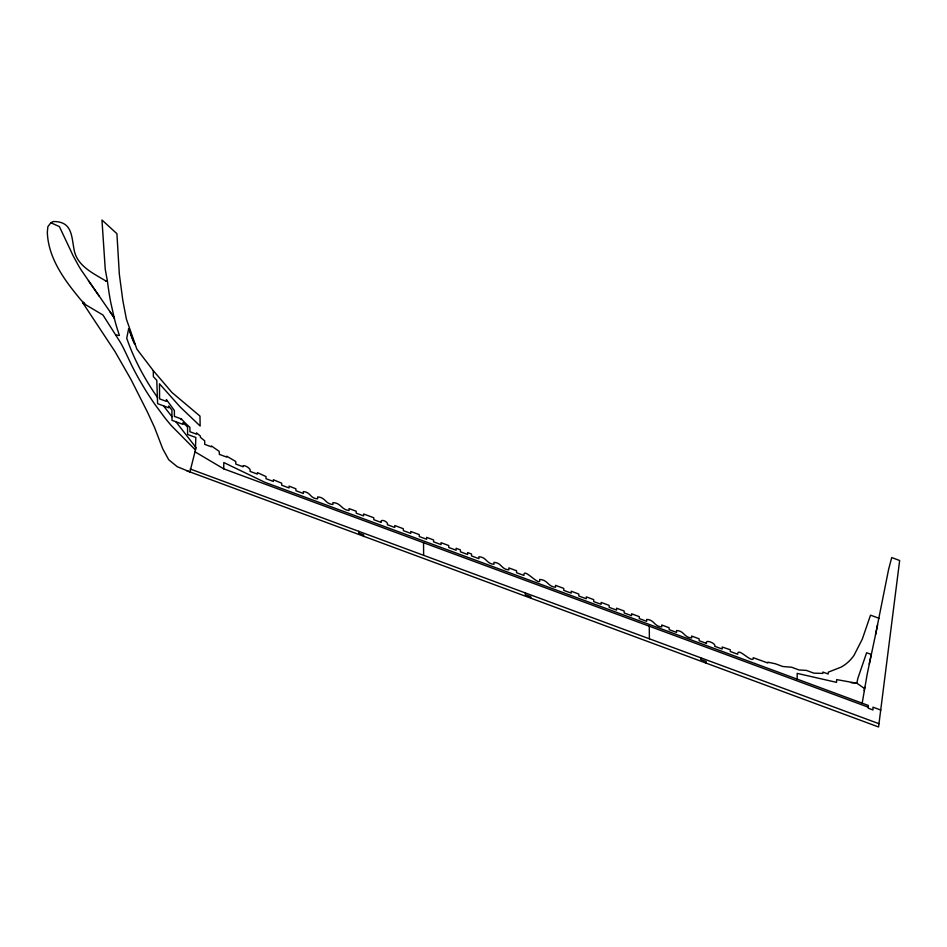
<?xml version="1.0" encoding="UTF-8"?>
<svg xmlns="http://www.w3.org/2000/svg" width="947" height="947" viewBox="0 0 947 947"><rect width="100%" height="100%" fill="white"/><g stroke="black" fill="none" stroke-linecap="round" stroke-linejoin="round"><path stroke-width="1.42" d="M186.772 470.742L878.567 726.988L899.65 560.517L891.731 557.558L888.677 569.064L875.537 634.668M862.184 703.183L867.227 673.98L877.609 624.854M864.161 690.623L864.457 688.481L856.917 683.249L836.663 679.603L836.556 682.349L797.161 673.376L797.208 679.153M864.493 688.694L864.741 687.273M869.228 664.107L871.264 654.436L866.635 652.732L857.864 678.336A86.769 57.199 67.8 0 0 856.928 682.894L851.246 682.728M50.889 222.77L53.245 221.527C72.067 221.326 71.416 235.483 74.067 249.558C76.873 266.154 93.753 273.517 106.455 281.342L107.331 280.584L105.259 269.422L101.968 220.012L116.919 233.696L119.334 274.192L122.802 300.27L126.365 319.032L136.818 349.052L153.296 370.656L153.355 376.634L156.788 380.303L157.604 403.671L168.661 407.755L168.637 406.003L171.916 410.063L172.011 420.326L183.067 424.41L183.043 422.658L187.542 427.038L187.613 434.448L195.828 437.478L195.402 449.932L171.419 425.712A191.235 126.081 67.8 0 1 164.648 417.509L154.953 404.452A234.797 154.799 67.8 0 1 149.827 396.852A222.178 146.477 67.8 0 1 145.08 389.418L139.339 379.7A206.115 135.894 67.8 0 1 131.787 365.53L124.116 349.407A76.695 50.558 67.8 0 0 120.34 342.329L102.998 315.043L83.005 303.147C81.04 300.803 86.236 305.739 84.401 303.087L82.01 301.17A4.557 3.007 67.8 0 0 81.075 300.14C65.094 280.939 48.51 258.945 47.35 232.95A15.543 10.251 67.8 0 1 47.445 230.902L47.895 226.629L50.889 222.758L59.389 226.593L71.12 251.464A93.244 61.472 67.8 0 0 73.286 256.081L79.075 266.604A124.045 81.785 67.8 0 0 81.229 270.084L114.149 317.707L115.51 322.844A161.203 106.277 67.8 0 0 117.345 329.13L119.393 335.487L115.842 334.978M195.922 448.085L189.945 471.914L177.172 466.658L168.708 459.721L162.766 448.878L154.621 427.653L147.495 412.182L130.958 379.427L114.978 351.538L83.005 303.147M107.354 280.632L105.768 280.904L107.354 280.608L108.124 286.491A229.375 151.224 67.8 0 0 109 292.422A213.466 140.736 67.8 0 0 110.74 302.401L114.398 318.701M878.982 618.284L870.518 615.159L862.303 639.107L853.993 655.407A78.305 51.623 67.8 0 1 847.754 662.438A78.613 51.825 67.8 0 1 841.031 667.15L828.305 672.157L828.175 674.015L822.86 672.05L822.86 673.412L813.852 673.151L806.489 670.429L798.984 669.943L791.621 667.221L782.778 666.51L775.415 663.788L767.828 662.178L767.851 663.007L753.196 657.68L753.196 659.017C750.119 661.823 737.606 646.765 737.677 654.235L730.315 651.512L730.232 649.737L722.182 647.014L722.159 649.015L714.784 646.316C716.548 643.38 704.319 638.752 706.569 643.463L699.217 640.74L699.099 638.799L691.618 636.053L691.63 637.982C683.829 637.509 684.456 630.915 676.572 630.501L676.56 632.418L669.209 629.696L669.056 627.719L661.716 624.996L661.728 626.914C653.927 626.429 654.566 619.812 646.659 619.397L646.671 621.315L639.308 618.592L639.261 616.663L631.59 613.786L631.602 615.692L624.239 612.969L624.109 611.004L616.58 608.187L616.592 610.093L609.241 607.37L609.087 605.382L601.167 602.422L601.12 604.316L593.769 601.594L593.651 599.617L586.288 596.859L586.24 598.741L578.877 596.018L578.759 594.041L571.254 591.236L571.171 593.106L563.808 590.383L563.737 588.418L555.546 585.353L555.522 587.247C547.65 586.536 547.958 579.884 539.707 579.422L539.707 581.328C537.233 584.121 523.146 567.146 523.94 575.433L516.588 572.722L516.482 570.745L508.87 567.904L508.882 569.822C501.081 569.396 501.78 562.79 493.979 562.364L493.991 564.27C486.178 563.796 486.829 557.179 478.922 556.753L478.922 558.671L471.57 555.948L471.511 554.031L467.617 552.551L467.617 554.469L460.538 551.852L460.337 549.852L456.099 548.277L456.123 550.207L448.771 547.484L448.724 545.543L441.053 542.702L441.065 544.608L433.608 541.838L433.56 539.92L426.612 537.363L426.635 539.269L419.284 536.547L419.213 534.605L410.761 531.468L410.761 533.386L403.398 530.663L403.233 528.675L394.781 525.538L394.769 527.455L387.406 524.733C388.874 521.679 379.558 518.092 381.215 522.436L373.852 519.714L373.734 517.737L363.636 513.996L363.589 515.89L356.238 513.179L356.119 511.202L349.041 508.586L349.052 510.504C341.169 509.699 341.311 503.046 332.93 502.597L332.942 504.514C325.117 503.97 325.65 497.341 317.636 496.915L317.647 498.832C309.918 498.56 310.817 492.038 303.324 491.588L303.336 493.47L295.973 490.747L295.855 488.782L289.048 486.119L289.084 487.954L281.733 485.231L281.661 483.195L273.352 479.738L273.375 481.431L266.012 478.709L265.965 476.542L257.383 472.612L257.371 474.092L250.008 471.369C252.222 468.434 241.58 463.308 243.154 466.788L235.803 464.066L235.767 461.497L226.724 456.194L226.724 457.105L219.361 454.382L219.219 451.388L211.418 445.93L211.276 446.783L204.741 444.356L204.706 440.852L200.468 437.396L200.373 436.022L196.479 432.897L196.479 434.152L189.933 431.725L189.885 427.334L187.364 425.037A82.401 54.322 67.8 0 1 181.268 418.775L181.256 419.628L181.244 418.917L174.426 416.396L174.366 410.489L166.388 399.551L166.4 401.386L159.581 398.865L159.487 383.807L180.037 406.831L200.148 426.02L199.971 416.088L171.963 392.496L153.296 370.656M880.828 710.072L872.956 707.16L872.98 709.966L868.34 708.249L868.316 705.444L264.923 482.319L223.8 462.538L223.717 468.836L868.328 707.196M190.193 469.002L879.005 723.709M194.893 451.755L223.717 468.836M171.975 416.716L163.559 405.872M175.917 421.77L195.911 447.446M88.438 280.738L99.234 296.174M157.545 397.539L154.408 392.969A195.792 129.076 67.8 0 1 148.182 383.251A174.212 114.859 67.8 0 1 142.677 373.805L140.985 370.703A155.983 102.844 67.8 0 1 136.356 361.576L134.936 358.582A146.11 96.334 67.8 0 1 131.077 349.739A144.512 95.268 67.8 0 1 127.738 341.086L126.732 338.245L128.662 328.621L129.68 330.61A58.963 38.874 67.8 0 0 130.793 334.267L132.142 338.008A50.889 33.547 67.8 0 0 133.74 341.843L134.829 344.175L134.344 343.145A52.937 34.897 67.8 0 1 131.657 336.753L131.231 335.498A57.495 37.904 67.8 0 1 129.692 330.61M110.03 311.764L114.149 317.707L113.877 316.641M706.19 663.243L706.178 661.551L700.721 659.526L700.697 657.774M649.275 626.192L649.382 638.799M530.805 598.397L530.793 596.693L525.336 594.669L525.325 592.929M423.534 542.714L423.64 555.321M363.612 536.57L363.601 534.866L358.83 533.102L358.806 531.35"/></g></svg>
